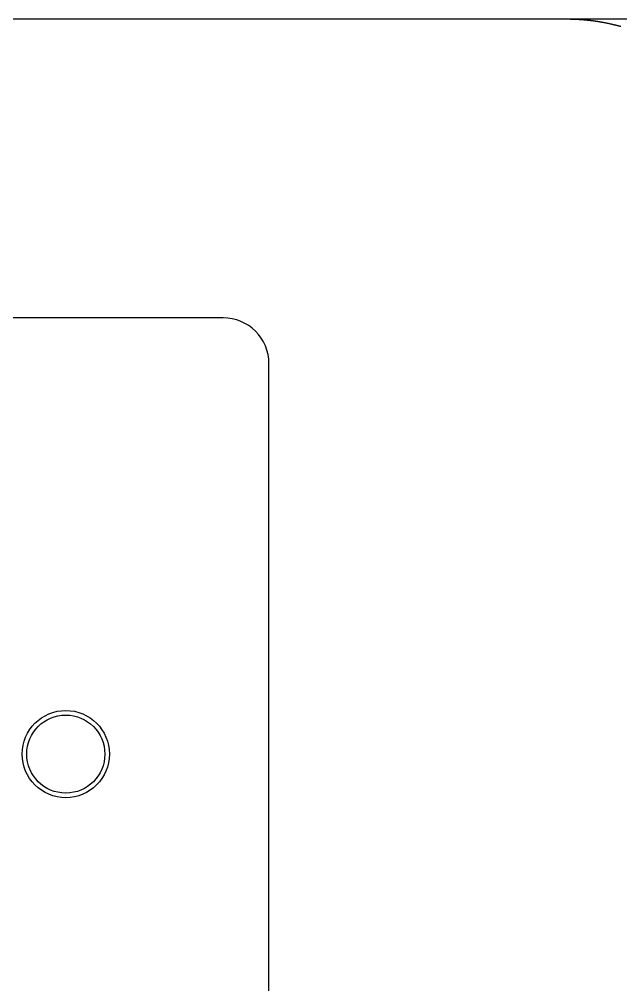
# Model space of a CAD drawing. Extents: x -14 to 315, y -179 to 16.
# Drawn here: x 289.06 to 302.16, y -5.02 to 16 of the extents above; entities that cross this region are included whole.
import ezdxf

# ---------------------------------------------------------------- set-up
doc = ezdxf.new("R2010")
doc.units = 0
doc.layers.add('BLACK', color=7, linetype='CONTINUOUS')

msp = doc.modelspace()

# ---------------------------------------------------------------- linework, layer by layer
at = {"layer": 'BLACK', "linetype": 'CONTINUOUS'}
for p, q in [((308.75, 16), (-2.25, 16)), ((301, 16), (9.5, 16)), ((301.012273, 15.999983), (301, 16)), ((301.02156, 15.999946), (301.012273, 15.999983)), ((301.030844, 15.99989), (301.02156, 15.999946)), ((301.040128, 15.999813), (301.030844, 15.99989)), ((301.049408, 15.999717), (301.040128, 15.999813)), ((301.058688, 15.999601), (301.049408, 15.999717)), ((301.067965, 15.999464), (301.058688, 15.999601)), ((301.077241, 15.999308), (301.067965, 15.999464)), ((301.086515, 15.999132), (301.077241, 15.999308)), ((301.095788, 15.998935), (301.086515, 15.999132)), ((301.105058, 15.998719), (301.095788, 15.998935)), ((301.114327, 15.998483), (301.105058, 15.998719)), ((301.123594, 15.998227), (301.114327, 15.998483)), ((301.13286, 15.99795), (301.123594, 15.998227)), ((301.142124, 15.997654), (301.13286, 15.99795)), ((301.151387, 15.997338), (301.142124, 15.997654)), ((301.160648, 15.997002), (301.151387, 15.997338)), ((301.169907, 15.996646), (301.160648, 15.997002)), ((301.179165, 15.99627), (301.169907, 15.996646)), ((301.188422, 15.995874), (301.179165, 15.99627)), ((301.197676, 15.995458), (301.188422, 15.995874)), ((301.20693, 15.995022), (301.197676, 15.995458)), ((301.216182, 15.994567), (301.20693, 15.995022)), ((301.225433, 15.994091), (301.216182, 15.994567)), ((301.234681, 15.993595), (301.225433, 15.994091)), ((301.24393, 15.99308), (301.234681, 15.993595)), ((301.253176, 15.992544), (301.24393, 15.99308)), ((301.262421, 15.991988), (301.253176, 15.992544)), ((301.271664, 15.991413), (301.262421, 15.991988)), ((301.280907, 15.990817), (301.271664, 15.991413)), ((301.290148, 15.990202), (301.280907, 15.990817)), ((301.299388, 15.989566), (301.290148, 15.990202)), ((301.308626, 15.988911), (301.299388, 15.989566)), ((301.317865, 15.988235), (301.308626, 15.988911)), ((301.3271, 15.98754), (301.317865, 15.988235)), ((301.336336, 15.986825), (301.3271, 15.98754)), ((301.345569, 15.98609), (301.336336, 15.986825)), ((301.354802, 15.985334), (301.345569, 15.98609)), ((301.364033, 15.984559), (301.354802, 15.985334)), ((301.373264, 15.983764), (301.364033, 15.984559)), ((301.382493, 15.982949), (301.373264, 15.983764)), ((301.391722, 15.982113), (301.382493, 15.982949)), ((301.400949, 15.981258), (301.391722, 15.982113)), ((301.410176, 15.980383), (301.400949, 15.981258)), ((301.4194, 15.979488), (301.410176, 15.980383)), ((301.428625, 15.978572), (301.4194, 15.979488)), ((301.437847, 15.977637), (301.428625, 15.978572)), ((301.447071, 15.976682), (301.437847, 15.977637)), ((301.456291, 15.975707), (301.447071, 15.976682)), ((301.465512, 15.974711), (301.456291, 15.975707)), ((301.474731, 15.973696), (301.465512, 15.974711)), ((301.483951, 15.972661), (301.474731, 15.973696)), ((301.493168, 15.971605), (301.483951, 15.972661)), ((301.502385, 15.97053), (301.493168, 15.971605)), ((301.511601, 15.969434), (301.502385, 15.97053)), ((301.520817, 15.968319), (301.511601, 15.969434)), ((301.530031, 15.967183), (301.520817, 15.968319)), ((301.539245, 15.966028), (301.530031, 15.967183)), ((301.548458, 15.964852), (301.539245, 15.966028)), ((301.557671, 15.963656), (301.548458, 15.964852)), ((301.566882, 15.96244), (301.557671, 15.963656)), ((301.576093, 15.961204), (301.566882, 15.96244)), ((301.585303, 15.959948), (301.576093, 15.961204)), ((301.594513, 15.958672), (301.585303, 15.959948)), ((301.603721, 15.957376), (301.594513, 15.958672)), ((301.612931, 15.956059), (301.603721, 15.957376)), ((301.622138, 15.954723), (301.612931, 15.956059)), ((301.631346, 15.953366), (301.622138, 15.954723)), ((301.640552, 15.951989), (301.631346, 15.953366)), ((301.649759, 15.950592), (301.640552, 15.951989)), ((301.658964, 15.949175), (301.649759, 15.950592)), ((301.66817, 15.947737), (301.658964, 15.949175)), ((301.677373, 15.94628), (301.66817, 15.947737)), ((301.686579, 15.944802), (301.677373, 15.94628)), ((301.695782, 15.943304), (301.686579, 15.944802)), ((301.704986, 15.941786), (301.695782, 15.943304)), ((301.714188, 15.940248), (301.704986, 15.941786)), ((301.723392, 15.938689), (301.714188, 15.940248)), ((301.732593, 15.93711), (301.723392, 15.938689)), ((301.741796, 15.935511), (301.732593, 15.93711)), ((301.750996, 15.933892), (301.741796, 15.935511)), ((301.760199, 15.932252), (301.750996, 15.933892)), ((301.769399, 15.930593), (301.760199, 15.932252)), ((301.778601, 15.928912), (301.769399, 15.930593)), ((301.7878, 15.927212), (301.778601, 15.928912)), ((301.797001, 15.925491), (301.7878, 15.927212)), ((301.8062, 15.92375), (301.797001, 15.925491)), ((301.815401, 15.921989), (301.8062, 15.92375)), ((301.8246, 15.920207), (301.815401, 15.921989)), ((301.8338, 15.918405), (301.8246, 15.920207)), ((301.842999, 15.916583), (301.8338, 15.918405)), ((301.852199, 15.914739), (301.842999, 15.916583)), ((301.861397, 15.912876), (301.852199, 15.914739)), ((301.870597, 15.910993), (301.861397, 15.912876)), ((301.879795, 15.909089), (301.870597, 15.910993)), ((301.888995, 15.907164), (301.879795, 15.909089)), ((301.898193, 15.905219), (301.888995, 15.907164)), ((301.907393, 15.903254), (301.898193, 15.905219)), ((301.916591, 15.901268), (301.907393, 15.903254)), ((301.925791, 15.899261), (301.916591, 15.901268)), ((301.934989, 15.897235), (301.925791, 15.899261)), ((301.944189, 15.895187), (301.934989, 15.897235)), ((301.953387, 15.89312), (301.944189, 15.895187)), ((301.962588, 15.891031), (301.953387, 15.89312)), ((301.971786, 15.888922), (301.962588, 15.891031)), ((301.980987, 15.886792), (301.971786, 15.888922)), ((301.990185, 15.884643), (301.980987, 15.886792)), ((301.999386, 15.882472), (301.990185, 15.884643)), ((302.008585, 15.880281), (301.999386, 15.882472)), ((302.017787, 15.878068), (302.008585, 15.880281)), ((302.026986, 15.875836), (302.017787, 15.878068)), ((302.036188, 15.873582), (302.026986, 15.875836)), ((302.045387, 15.871309), (302.036188, 15.873582)), ((302.05459, 15.869014), (302.045387, 15.871309)), ((302.06379, 15.866699), (302.05459, 15.869014)), ((302.072993, 15.864362), (302.06379, 15.866699)), ((302.082194, 15.862006), (302.072993, 15.864362)), ((302.091398, 15.859628), (302.082194, 15.862006)), ((302.100599, 15.85723), (302.091398, 15.859628)), ((302.109804, 15.854811), (302.100599, 15.85723)), ((302.119006, 15.852371), (302.109804, 15.854811)), ((302.128212, 15.84991), (302.119006, 15.852371)), ((302.137415, 15.847429), (302.128212, 15.84991)), ((302.146621, 15.844926), (302.137415, 15.847429)), ((302.155825, 15.842403), (302.146621, 15.844926)), ((302.165033, 15.839859), (302.155825, 15.842403)), ((293.5, 9.5), (168, 9.5)), ((294.5, -27.5), (294.5, 8.5))]:
    msp.add_line(p, q, dxfattribs=at)
at = {"layer": 'BLACK'}
for radius in [0.95, 0.85]:
    msp.add_circle((290.075, 0), radius, dxfattribs=at)
msp.add_arc((293.5, 8.5), 1, 0, 90, dxfattribs=at)

doc.saveas('drawing.dxf')
